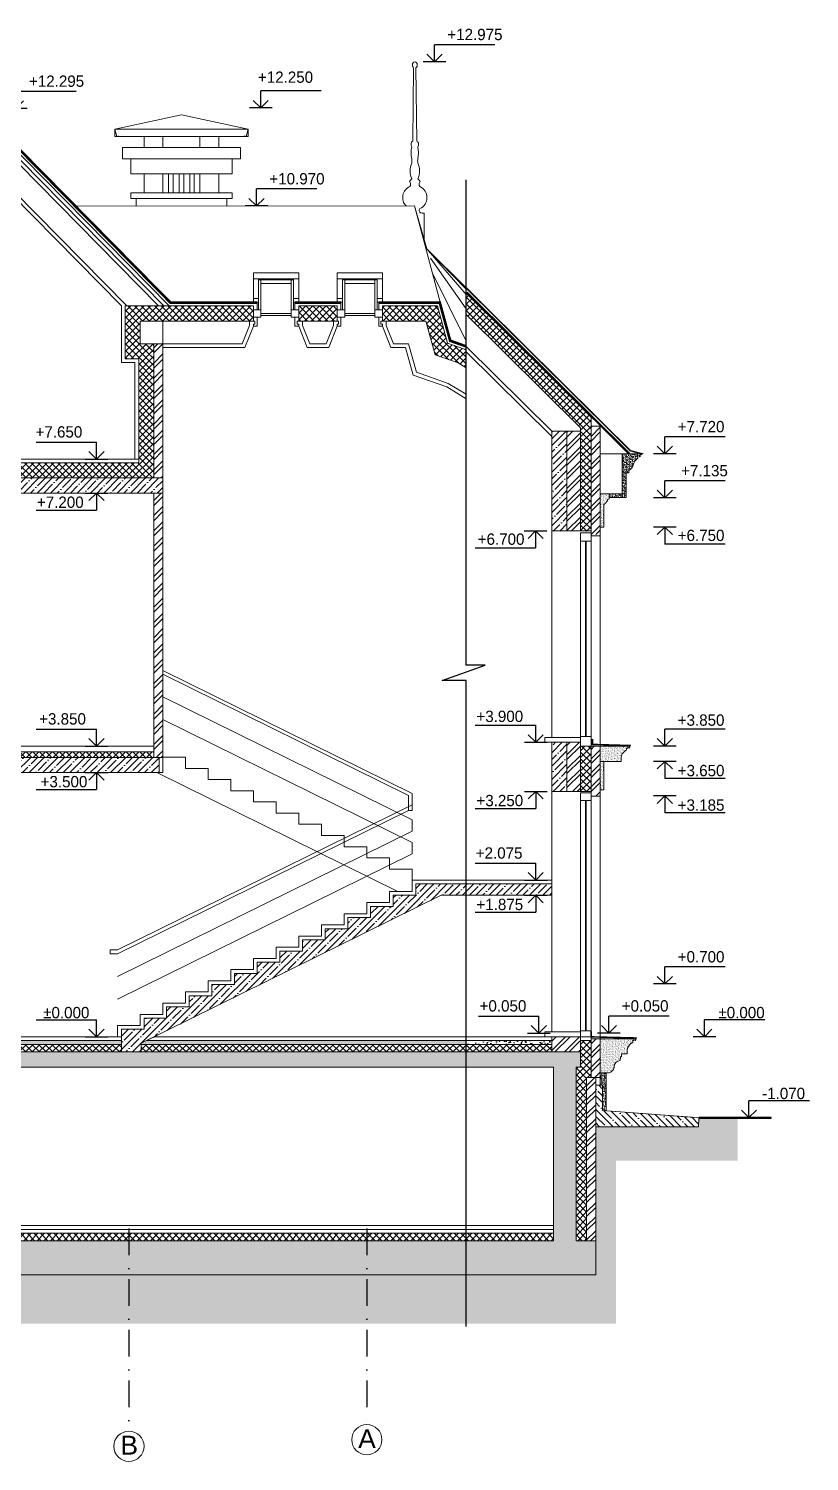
# Model space of a CAD drawing. Header units: millimetres. Extents: x 1177761 to 1329492, y 746793 to 827002.
# Drawn here: x 1289613 to 1299949, y 782246 to 801216 of the extents above; entities that cross this region are included whole.
import ezdxf

# ---------------------------------------------------------------- set-up
doc = ezdxf.new("R2010")
doc.units = ezdxf.units.MM
doc.linetypes.add('HIDDEN', pattern=[9.525, 6.35, -3.175])
doc.linetypes.add('Tengelyvonal', pattern=[670.278, 352.778, -176.389, 0, -141.111])
for name, color, linetype in [('axis', 40, 'Continuous'), ('mark', 4, 'Continuous'), ('text', 7, 'Continuous')]:
    doc.layers.add(name, color=color, linetype=linetype)
doc.layers.add('wall', color=5, linetype='Continuous', lineweight=30)
doc.styles.add('GENERATED_STYLE_37', font='')
doc.styles.add('PStudio', font='pstudio.shx')
doc.styles.get('GENERATED_STYLE_37').set_extended_font_data('Arial Кириллический')
pattern_1 = [(45, (-448979.826, 1408023.32), (-44.1941738, 44.1941738), []), (135, (-448979.826, 1408023.32), (-44.1941738, -44.1941738), [])]
pattern_2 = [(45, (-448979.83, 1408023.32), (-88.388348, 88.388348), []), (45, (-448891.44, 1408023.32), (-88.388348, 88.388348), [156.25, -31.25, 0, -31.25])]
pattern_3 = [(45, (-448979.83, 1408023.32), (-92.807765, 92.807765), []), (45, (-448917.95, 1408023.32), (-92.807765, 92.807765), [])]
pattern_4 = [(172.5, (-448979.826, 1408023.32), (-19.76890684, -21.10519776), [0, -22.8, 0, -25.5, 0, -24.375]), (142.5, (-448979.826, 1408023.32), (-48.70469595, -11.1620627), [0, -12.3, 0, -20.55, 0, -7.875]), (102.5, (-448966.78, 1408010.275), (-33.09048575, 32.9704391), [0, -7.5, 0, -27, 0, -35.25]), (92.5, (-448966.78, 1408010.275), (-41.1939428, 22.57563245), [0, -3.75, 0, -17.7, 0, -20.25])]
pattern_5 = [(50, (-448979.83, 1408023.32), (143.4520365, -12.550427), [15, -165]), (355, (-448979.83, 1408023.32), (-27.750267, 150.438427), [12, -132]), (100.4514, (-448967.87, 1408022.28), (115.701876, 137.887908), [12.748038, -140.228422]), (46.1842, (-448979.83, 1408063.32), (213.44821, -33.103803), [22.5, -247.5]), (96.6356, (-448962.04, 1408060.56), (186.93254, 194.823574), [19.122058, -210.3426]), (351.1842, (-448979.83, 1408063.32), (186.93239, 194.82372), [18, -198]), (21, (-448959.83, 1408053.32), (119.3814104, -80.523778), [15, -165]), (326, (-448959.83, 1408053.32), (48.663066, 145.030009), [12, -132]), (71.4514, (-448949.88, 1408046.61), (168.044526, 64.506099), [12.748038, -140.228422]), (37.5, (-448979.826, 1408023.32), (2.431971, 66.5787708), [0, -130.4, 0, -134, 0, -132.5]), (7.5, (-448979.826, 1408023.32), (52.6139075, 78.8823424), [0, -76.4, 0, -127.4, 0, -50.5]), (327.5, (-449024.426, 1408023.32), (106.7644872, -4.5109743), [0, -50, 0, -156, 0, -207]), (317.5, (-449044.43, 1408023.32), (116.637234, 20.0209965), [0, -65, 0, -103.6, 0, -147])]

# ---------------------------------------------------------------- blocks, each defined once
blk = doc.blocks.new('H LEVEL3')
at = {"color": 0, "linetype": 'ByBlock'}
for p, q in [((-16, 4.5), (0, 4.5)), ((0, 0), (0, 4.5)), ((-3, 0), (3, 0)), ((0, 0), (-2, 2)), ((2, 2), (0, 0))]:
    blk.add_line(p, q, dxfattribs=at)
at = {"color": 0, "linetype": 'ByBlock', "style": 'PStudio'}
blk.add_attdef('OTM', (-12.9, 5.7), '', height=2, dxfattribs=at)
blk = doc.blocks.new('H LEVEL4')
at = {"color": 0, "linetype": 'ByBlock'}
for p, q in [((16, 4.5), (0, 4.5)), ((0, 0), (0, 4.5)), ((3, 0), (-3, 0)), ((-2, 2), (0, 0)), ((0, 0), (2, 2))]:
    blk.add_line(p, q, dxfattribs=at)
at = {"color": 0, "linetype": 'ByBlock', "style": 'PStudio'}
blk.add_attdef('OTM', (3.4, 5.7), '', height=2, dxfattribs=at)
blk = doc.blocks.new('H LEVEL2')
at = {"color": 0, "linetype": 'ByBlock'}
for p, q in [((3, 0), (-3, 0)), ((-2, -2), (0, 0)), ((0, 0), (2, -2)), ((0, 0), (0, -4.5)), ((16, -4.5), (0, -4.5))]:
    blk.add_line(p, q, dxfattribs=at)
at = {"color": 0, "linetype": 'ByBlock', "style": 'PStudio'}
blk.add_attdef('OTM', (3.4, -3.7), '', height=2, dxfattribs=at)

msp = doc.modelspace()

# ---------------------------------------------------------------- hatches: boundary and pattern name
at = {"layer": 'wall', "lineweight": 20, "ltscale": 100}
h = msp.add_hatch(dxfattribs=at)
h.set_pattern_fill('ANSI37', color=250, scale=500, style=0)
h.set_pattern_definition(pattern_1)
h.paths.add_polyline_path([(1295406, 797713), (1295406, 797432), (1296920, 795931), (1296920, 794562), (1297060, 794562), (1297060, 795955), (1297060, 796074)])
h = msp.add_hatch(dxfattribs=at)
h.set_pattern_fill('ANSI37', color=250, scale=500, style=0)
h.set_pattern_definition(pattern_1)
h.paths.add_polyline_path([(1292588, 797495), (1292588, 797545), (1291473, 797545), (1291090, 797545), (1290890, 797545), (1290890, 796845), (1291070, 796845), (1291070, 795467), (1281519, 795467), (1281519, 795267), (1291070, 795267), (1291270, 795267), (1291270, 797045), (1291090, 797045), (1291090, 797345), (1292588, 797345), (1292588, 797395)])
h = msp.add_hatch(dxfattribs=at)
h.set_pattern_fill('ANSI37', color=250, scale=20, style=0)
h.set_pattern_definition([(45, (-119669.716, 1408023.32), (-44.9012806, 44.9012806), []), (135, (-119669.716, 1408023.32), (-44.9012806, -44.9012806), [])])
h.paths.add_polyline_path([(1293697, 797495), (1293697, 797545), (1293188, 797545), (1293188, 797495), (1293188, 797395), (1293188, 797345), (1293238, 797345), (1293647, 797345), (1293697, 797345), (1293697, 797395)])
h = msp.add_hatch(dxfattribs=at)
h.set_pattern_fill('ANSI37', color=250, scale=500, style=0)
h.set_pattern_definition(pattern_1)
h.paths.add_polyline_path([(1295024, 797545), (1294297, 797545), (1294297, 797495), (1294297, 797395), (1294297, 797345), (1294871, 797345), (1294994, 796898), (1295298, 796790), (1295406, 796725), (1295406, 796958), (1295384, 796972), (1295159, 797051)])
h = msp.add_hatch(dxfattribs=at)
h.set_pattern_fill('ANSI32', color=250, scale=15, style=0)
h.set_pattern_definition([(45, (-119669.72, 1408023.32), (-101.027881, 101.027881), []), (45, (-119602.36, 1408023.32), (-101.027881, 101.027881), [])])
h.paths.add_polyline_path([(1291270, 795267), (1291390, 795267), (1291390, 797045), (1291270, 797045)])
h.paths.add_polyline_path([(1291390, 791567), (1291270, 791567), (1291270, 795067), (1291390, 795067)])
h.paths.add_polyline_path([(1287785, 793767), (1287665, 793767), (1287665, 795067), (1287785, 795067)])
at = {"layer": 'wall', "lineweight": 20, "ltscale": 50}
h = msp.add_hatch(dxfattribs=at)
h.set_pattern_fill('ANSI35', color=250, scale=500, style=0)
h.set_pattern_definition(pattern_2)
h.paths.add_polyline_path([(1281519, 795267), (1291390, 795267), (1291390, 795067), (1281519, 795067), (1281519, 794562), (1281139, 794562), (1281139, 795886), (1281519, 795886)])
h = msp.add_hatch(dxfattribs=at)
h.set_pattern_fill('ANSI35', color=250, scale=500, style=0)
h.set_pattern_definition(pattern_2)
h.paths.add_polyline_path([(1296740, 795886), (1296540, 795886), (1296540, 795267), (1296540, 795067), (1296540, 794562), (1296740, 794562)])
at = {"layer": 'wall', "lineweight": 20, "ltscale": 100}
h = msp.add_hatch(dxfattribs=at)
h.set_pattern_fill('ANSI32', color=250, scale=350, style=0)
h.set_pattern_definition(pattern_3)
h.paths.add_polyline_path([(1296920, 795886), (1296740, 795886), (1296740, 794562), (1296920, 794562)])
h = msp.add_hatch(dxfattribs=at)
h.set_pattern_fill('ANSI32', color=250, scale=350, style=0)
h.set_pattern_definition(pattern_3)
h.paths.add_polyline_path([(1297180, 795955), (1297060, 795955), (1297060, 794517), (1297180, 794517)])
at = {"layer": 'wall', "lineweight": 20, "ltscale": 50}
h = msp.add_hatch(dxfattribs=at)
h.set_pattern_fill('AR-SAND', color=250, scale=15, angle=135, style=0)
h.set_pattern_definition(pattern_4)
h.paths.add_polyline_path([(1297628, 795474, -0.106304), (1297680, 795529), (1297680, 795587), (1297472, 795587), (1297472, 795337), (1297522, 795337), (1297561, 795337), (1297561, 795367, 0.182448), (1297614, 795423, -0.035959)])
h.paths.add_polyline_path([(1297522, 795337), (1297472, 795337), (1297472, 795007), (1297522, 795007)])
h.paths.add_polyline_path([(1297472, 795057), (1297299, 795057), (1297299, 795007), (1297472, 795007)])
h = msp.add_hatch(dxfattribs=at)
h.set_pattern_fill('AR-SAND', color=250, scale=15, angle=135, style=0)
h.set_pattern_definition(pattern_4)
h.paths.add_polyline_path([(1297299, 795057), (1297180, 795057), (1297180, 794617), (1297230, 794617), (1297230, 794917), (1297237, 794917, -0.412884), (1297254, 794934), (1297254, 794943, 0.235272), (1297268, 794954, -0.000014), (1297272, 794967, -0.254337), (1297299, 794989), (1297299, 795007)])
at = {"layer": 'wall', "lineweight": 20, "ltscale": 100}
h = msp.add_hatch(dxfattribs=at)
h.set_pattern_fill('ANSI37', color=250, scale=500, style=0)
h.set_pattern_definition(pattern_1)
h.paths.add_polyline_path([(1281580, 791567), (1281580, 791717), (1281519, 791717), (1281519, 791567)])
h.paths.add_polyline_path([(1281982, 791642), (1281982, 791567), (1291270, 791567), (1291270, 791642)])
at = {"layer": 'wall', "lineweight": 20, "ltscale": 50}
h = msp.add_hatch(dxfattribs=at)
h.set_pattern_fill('ANSI35', color=250, scale=500, style=0)
h.set_pattern_definition(pattern_2)
h.paths.add_polyline_path([(1296740, 791767), (1296540, 791767), (1296540, 791567), (1296540, 791367), (1296540, 791117), (1296740, 791117)])
at = {"layer": 'wall', "lineweight": 20, "ltscale": 100}
h = msp.add_hatch(dxfattribs=at)
h.set_pattern_fill('ANSI32', color=250, scale=350, style=0)
h.set_pattern_definition(pattern_3)
h.paths.add_polyline_path([(1296920, 791767), (1296740, 791767), (1296740, 791117), (1296920, 791117)])
h = msp.add_hatch(dxfattribs=at)
h.set_pattern_fill('ANSI37', color=250, scale=500, style=0)
h.set_pattern_definition(pattern_1)
h.paths.add_polyline_path([(1297060, 791714), (1296920, 791714), (1296920, 791117), (1297060, 791117)])
h = msp.add_hatch(dxfattribs=at)
h.set_pattern_fill('ANSI32', color=250, scale=350, style=0)
h.set_pattern_definition(pattern_3)
h.paths.add_polyline_path([(1297180, 791714), (1297060, 791714), (1297060, 791117), (1297060, 791052), (1297180, 791052)])
at = {"layer": 'wall', "lineweight": 20, "ltscale": 50}
h = msp.add_hatch(dxfattribs=at)
h.set_pattern_fill('AR-SAND', color=250, scale=15, angle=135, style=0)
h.set_pattern_definition(pattern_4)
h.paths.add_polyline_path([(1297505, 791651, -0.122581), (1297530, 791662), (1297530, 791689), (1297545, 791689), (1297545, 791714), (1297180, 791714), (1297180, 791514), (1297230, 791514), (1297457, 791514), (1297458, 791565, -0.207415)])
h.paths.add_polyline_path([(1297230, 791514), (1297180, 791514), (1297180, 791139), (1297230, 791139)])
h = msp.add_hatch(dxfattribs=at)
h.set_pattern_fill('ANSI35', color=250, scale=20, style=0)
h.set_pattern_definition([(45, (-119669.72, 1408023.32), (-89.802561, 89.802561), []), (45, (-119579.91, 1408023.32), (-89.802561, 89.802561), [158.75, -31.75, 0, -31.75])])
h.paths.add_polyline_path([(1291340, 791567), (1281139, 791567), (1281139, 791117), (1281519, 791117), (1281519, 791367), (1291340, 791367)])
h = msp.add_hatch(dxfattribs=at)
h.set_pattern_fill('ANSI35', color=250, scale=500, style=0)
h.set_pattern_definition(pattern_2)
h.paths.add_polyline_path([(1295406, 789891), (1294740, 789891), (1294740, 789743), (1294440, 789743), (1294440, 789595), (1294140, 789595), (1294140, 789447), (1293840, 789447), (1293840, 789299), (1293540, 789299), (1293540, 789151), (1293240, 789151), (1293240, 789003), (1292939, 789003), (1292939, 788855), (1292640, 788855), (1292640, 788707), (1292340, 788707), (1292340, 788559), (1292040, 788559), (1292040, 788411), (1291740, 788411), (1291740, 788263), (1291440, 788263), (1291440, 788115), (1291140, 788115), (1291140, 787967), (1290840, 787967), (1290840, 787669), (1291104, 787669), (1291104, 787767), (1291104, 787782), (1291175, 787817), (1291277, 787867), (1295075, 789741), (1295406, 789741)])
h.paths.add_polyline_path([(1296540, 789891), (1295406, 789891), (1295406, 789741), (1296540, 789741)])
at = {"layer": 'wall', "lineweight": 20, "ltscale": 100}
h = msp.add_hatch(dxfattribs=at)
h.set_pattern_fill('ANSI32', color=250, scale=350, style=0)
h.set_pattern_definition(pattern_3)
h.paths.add_polyline_path([(1296920, 787667), (1296920, 787867), (1296540, 787867), (1296540, 787667)])
h = msp.add_hatch(dxfattribs=at)
h.set_pattern_fill('ANSI32', color=250, scale=350, style=0)
h.set_pattern_definition(pattern_3)
h.paths.add_polyline_path([(1297180, 787327), (1297060, 787327), (1297060, 787842), (1297180, 787842)])
at = {"layer": 'wall', "lineweight": 20, "ltscale": 50}
h = msp.add_hatch(dxfattribs=at)
h.set_pattern_fill('AR-SAND', color=250, scale=15, angle=135, style=0)
h.set_pattern_definition(pattern_4)
h.paths.add_polyline_path([(1297460, 787642), (1297537, 787642), (1297538, 787693, -0.207415), (1297585, 787779, -0.122581), (1297610, 787790), (1297610, 787817), (1297625, 787817), (1297625, 787842), (1297180, 787842), (1297180, 787392), (1297210, 787392), (1297297, 787392, 0.281406), (1297364, 787459), (1297364, 787468, -0.414214), (1297444, 787552), (1297444, 787580), (1297448, 787584), (1297448, 787597), (1297460, 787609)])
h = msp.add_hatch(dxfattribs=at)
h.set_pattern_fill('ANSI35', color=250, scale=500, style=0)
h.set_pattern_definition(pattern_2)
h.paths.add_polyline_path([(1281239, 785167), (1280999, 785167), (1280999, 784717), (1297120, 784717), (1297120, 785167), (1296860, 785167), (1296860, 787467), (1296920, 787467), (1296920, 787667), (1281139, 787667), (1281139, 787467), (1281239, 787467)])
h.paths.add_polyline_path([(1281539, 787467), (1296560, 787467), (1296560, 785167), (1281539, 785167)], flags=17)
at = {"layer": 'wall', "lineweight": 20}
h = msp.add_hatch(dxfattribs=at)
h.set_pattern_fill('AR-CONC', color=250, scale=20, style=0)
h.set_pattern_definition(pattern_5)
h.paths.add_polyline_path([(1290840, 787817), (1281519, 787817), (1281519, 787767), (1290840, 787767)])
at = {"layer": 'wall', "lineweight": 20, "ltscale": 100}
h = msp.add_hatch(dxfattribs=at)
h.set_pattern_fill('ANSI37', color=250, scale=500, style=0)
h.set_pattern_definition(pattern_1)
h.paths.add_polyline_path([(1295406, 787767), (1291104, 787767), (1291104, 787667), (1295406, 787667)])
h.paths.add_polyline_path([(1290840, 787767), (1281519, 787767), (1281519, 787667), (1290840, 787667)])
at = {"layer": 'wall', "lineweight": 20}
h = msp.add_hatch(dxfattribs=at)
h.set_pattern_fill('AR-CONC', color=250, scale=20, style=0)
h.set_pattern_definition(pattern_5)
h.paths.add_polyline_path([(1295406, 787817), (1291175, 787817), (1291104, 787782), (1291104, 787767), (1295406, 787767)])
h = msp.add_hatch(dxfattribs=at)
h.set_pattern_fill('AR-CONC', color=250, scale=20, style=0)
h.set_pattern_definition(pattern_5)
h.paths.add_polyline_path([(1296540, 787817), (1295406, 787817), (1295406, 787767), (1296540, 787767)])
at = {"layer": 'wall', "lineweight": 20, "ltscale": 100}
h = msp.add_hatch(dxfattribs=at)
h.set_pattern_fill('ANSI37', color=250, scale=500, style=0)
h.set_pattern_definition(pattern_1)
h.paths.add_polyline_path([(1296540, 787767), (1295406, 787767), (1295406, 787667), (1296540, 787667)])
h = msp.add_hatch(dxfattribs=at)
h.set_pattern_fill('ANSI37', color=250, scale=500, style=0)
h.set_pattern_definition(pattern_1)
h.paths.add_polyline_path([(1297000, 787327), (1297060, 787327), (1297060, 787817), (1296920, 787817), (1296920, 787467), (1296860, 787467), (1296860, 785167), (1297000, 785167)])
h = msp.add_hatch(dxfattribs=at)
h.set_pattern_fill('ANSI32', color=250, scale=350, style=0)
h.set_pattern_definition(pattern_3)
h.paths.add_polyline_path([(1297120, 787327), (1297000, 787327), (1297000, 785167), (1297120, 785167)])
at = {"layer": 'wall', "lineweight": 20, "ltscale": 50}
h = msp.add_hatch(dxfattribs=at)
h.set_pattern_fill('AR-SAND', color=250, scale=15, angle=135, style=0)
h.set_pattern_definition(pattern_4)
h.paths.add_polyline_path([(1297260, 787392), (1297180, 787392), (1297180, 787327), (1297180, 787226), (1297210, 787226), (1297210, 786890), (1297260, 786886)])
at = {"layer": 'wall', "lineweight": 20}
h = msp.add_hatch(dxfattribs=at)
h.set_pattern_fill('ANSI38', color=250, scale=500, style=0)
h.set_pattern_definition([(45, (-448979.826, 1358565.767), (-44.1941738, 44.1941738), []), (135, (-448979.826, 1358565.767), (-132.5825215, 44.1941738), [156.25, -93.75])])
h.paths.add_polyline_path([(1297391, 786226), (1298999, 786226), (1298999, 786796), (1298484, 786796), (1298483, 786676), (1297120, 786676), (1297120, 785167), (1297120, 784717), (1280999, 784717), (1280999, 785167), (1280999, 787159), (1279515, 787159), (1279515, 787246), (1275920, 787247), (1275896, 786808), (1280713, 786808), (1280713, 784071), (1297391, 784071)])
at = {"layer": 'wall', "lineweight": 20, "ltscale": 50}
h = msp.add_hatch(dxfattribs=at)
h.set_pattern_fill('ANSI35', color=250, scale=20, style=0)
h.set_pattern_definition([(135, (2511886.95, 1407524.59), (89.802561, 89.802561), []), (135, (2511797.14, 1407524.59), (89.802561, 89.802561), [158.75, -31.75, 0, -31.75])])
h.paths.add_polyline_path([(1297120, 787226), (1297210, 787226), (1297210, 786890), (1298484, 786796), (1298483, 786676), (1297120, 786676), (1297120, 786828)])
at = {"layer": 'wall', "lineweight": 20, "ltscale": 100}
h = msp.add_hatch(dxfattribs=at)
h.set_pattern_fill('ANSI37', color=250, scale=500, style=0)
h.set_pattern_definition(pattern_1)
h.paths.add_polyline_path([(1281539, 785267), (1296560, 785267), (1296560, 785167), (1281539, 785167)])

# ---------------------------------------------------------------- linework, layer by layer
at = {"layer": 'axis', "linetype": 'Tengelyvonal'}
for p, q in [((1290940, 785329), (1290940, 782646)), ((1294090, 785329), (1294090, 782733))]:
    msp.add_line(p, q, dxfattribs=at)
at = {"layer": 'axis', "linetype": 'Continuous', "lineweight": 25}
msp.add_lwpolyline([(1295406, 784031), (1295406, 792584), (1295086, 792584), (1295656, 792790), (1295406, 792790), (1295406, 799215)], dxfattribs=at)
at = {"layer": 'axis', "color": 3, "linetype": 'Continuous', "lineweight": 15}
for centre in [(1294090, 782533), (1290940, 782446)]:
    msp.add_circle(centre, 200, dxfattribs=at)
at = {"layer": 'wall', "color": 250, "lineweight": 20, "ltscale": 50}
for p, q in [((1291636, 800074), (1290754, 799886)), ((1292518, 799886), (1291636, 800074)), ((1290754, 799886), (1292518, 799886)), ((1290754, 799789), (1290754, 799886)), ((1290780, 799789), (1290754, 799886)), ((1290754, 799789), (1292518, 799789)), ((1290780, 799789), (1290804, 799796)), ((1291141, 799642), (1291141, 799789)), ((1291391, 799642), (1291391, 799789)), ((1291881, 799642), (1291881, 799789)), ((1292131, 799642), (1292131, 799789)), ((1292468, 799796), (1292492, 799789)), ((1292492, 799789), (1292518, 799886)), ((1292518, 799789), (1292518, 799886)), ((1290854, 799642), (1292418, 799642)), ((1290854, 799492), (1290854, 799642)), ((1292418, 799492), (1292418, 799642)), ((1290854, 799492), (1292418, 799492)), ((1290964, 799293), (1290964, 799492)), ((1292308, 799293), (1292308, 799492)), ((1290964, 799293), (1292308, 799293)), ((1291141, 799042), (1291141, 799293)), ((1291391, 799042), (1291391, 799293)), ((1291466, 799292), (1291526, 799292)), ((1291466, 799042), (1291466, 799292)), ((1291526, 799042), (1291526, 799292)), ((1291606, 799292), (1291666, 799292)), ((1291606, 799042), (1291606, 799292)), ((1291666, 799042), (1291666, 799292)), ((1291746, 799292), (1291806, 799292)), ((1291746, 799042), (1291746, 799292)), ((1291806, 799042), (1291806, 799292)), ((1291881, 799042), (1291881, 799293)), ((1292131, 799042), (1292131, 799293)), ((1290964, 799042), (1292308, 799042)), ((1290964, 798967), (1290964, 799042)), ((1292308, 798967), (1292308, 799042)), ((1290964, 798967), (1292308, 798967)), ((1291038, 798967), (1292235, 798967)), ((1291038, 798869), (1291038, 798967)), ((1292235, 798869), (1292235, 798967)), ((1295062, 797595), (1294721, 798869)), ((1295406, 797768), (1294900, 798287)), ((1295406, 797698), (1294902, 798280)), ((1295406, 797507), (1294932, 798178)), ((1292688, 797495), (1292688, 797891)), ((1293088, 797495), (1293088, 797891)), ((1293797, 797495), (1293797, 797891)), ((1294197, 797495), (1294197, 797891)), ((1294962, 797968), (1295406, 797079)), ((1295406, 797783), (1295406, 796317)), ((1296920, 794542), (1296920, 794497)), ((1296540, 791117), (1296540, 789941)), ((1296920, 791080), (1296920, 791065)), ((1296920, 791065), (1296920, 791080)), ((1296540, 789741), (1296540, 787932)), ((1298393, 786803), (1297210, 786890)), ((1298484, 786796), (1299447, 786796)), ((1296560, 785367), (1281539, 785367)), ((1296560, 785317), (1281539, 785317))]:
    msp.add_line(p, q, dxfattribs=at)
for points in [[(1294609, 798869, -0.513429), (1294658, 799125, 0.365538), (1294658, 799186, -0.365538), (1294658, 799198, -0.042275), (1294686, 799226, -0.208053), (1294686, 799437, 0.071404), (1294686, 799492, -0.114477), (1294686, 799652, -0.438896), (1294699, 799728), (1294710, 800699, -0.552999), (1294721, 800779)], [(1294850, 798421), (1294850, 798774), (1294821, 798774, -0.638043), (1294793, 798834, 0.638043), (1294793, 799125, -0.365538), (1294793, 799186, 0.365538), (1294793, 799198, 0.042275), (1294765, 799226, 0.208053), (1294765, 799437, -0.071404), (1294765, 799492, 0.114477), (1294765, 799652, 0.438896), (1294752, 799728), (1294741, 800699, 0.552999), (1294730, 800779, -0.417709)], [(1297470, 795587), (1297680, 795587), (1297680, 795529, 0.106304), (1297628, 795474, 0.035959), (1297614, 795423, -0.182448), (1297561, 795367), (1297561, 795337), (1297522, 795337), (1297522, 795007), (1297299, 795007), (1297299, 794989, 0.254337), (1297272, 794967, 0.000014), (1297268, 794954, -0.235272), (1297254, 794943), (1297254, 794934, 0.412884), (1297237, 794917), (1297230, 794917), (1297230, 794617), (1297180, 794617), (1297180, 795057)], [(1297680, 795587), (1297680, 795529, 0.106304), (1297628, 795474, 0.035959), (1297614, 795423, -0.182448), (1297561, 795367), (1297561, 795337), (1297522, 795337), (1297522, 795007), (1297299, 795007), (1297299, 794989, 0.254337), (1297272, 794967, 0.000014), (1297268, 794954, -0.235272), (1297254, 794943), (1297254, 794934, 0.412884), (1297237, 794917), (1297230, 794917), (1297230, 794617), (1297180, 794617), (1297180, 795587)], [(1297180, 791514), (1297457, 791514), (1297458, 791565, -0.207415), (1297505, 791651, -0.122581), (1297530, 791662), (1297530, 791689), (1297545, 791689), (1297545, 791714), (1297180, 791714)]]:
    msp.add_lwpolyline(points, format="xyb", dxfattribs=at)
for points, const_width in [([(1280352, 795543), (1280359, 795567), (1280326, 795587), (1280573, 795627), (1285058, 800111), (1286185, 800228), (1289014, 800111), (1291494, 797595), (1292638, 797595)], 20), ([(1295406, 797783), (1295406, 797783), (1295406, 797783), (1295406, 797783), (1295406, 797783), (1295406, 797783), (1297581, 795627), (1297733, 795587), (1297701, 795567), (1297707, 795543)], 20), ([(1293138, 797595), (1293747, 797595)], 20), ([(1294247, 797595), (1295062, 797595), (1295200, 797090), (1295405, 797017), (1295406, 797017)], 20), ([(1297079, 791812), (1297079, 791739), (1297574, 791724), (1297562, 791686)], 20), ([(1297060, 787940), (1297060, 787867), (1297654, 787852), (1297642, 787814)], 20), ([(1298484, 786796), (1299447, 786796)], 30)]:
    msp.add_lwpolyline(points, dxfattribs=dict(at, const_width=const_width))
at = {"layer": 'wall', "color": 250, "linetype": 'HIDDEN', "lineweight": 20, "ltscale": 15, "const_width": 30}
for points in [[(1292638, 797585), (1291490, 797585), (1289009, 800102), (1286186, 800218), (1285062, 800102), (1280543, 795583)], [(1295413, 797722), (1297563, 795590)], [(1293747, 797585), (1293138, 797585)], [(1295406, 797005), (1295401, 797008), (1295192, 797082), (1295054, 797585), (1294247, 797585)]]:
    msp.add_lwpolyline(points, dxfattribs=at)
at = {"layer": 'wall', "color": 250, "lineweight": 20, "ltscale": 50}
for points in [[(1280587, 795570), (1285080, 800064), (1286187, 800178), (1288992, 800062), (1291473, 797545), (1292588, 797545)], [(1280587, 795500), (1285103, 800016), (1286189, 800128), (1288970, 800013), (1291403, 797545)], [(1291332, 797545), (1288948, 799964), (1286190, 800078), (1285126, 799968), (1281139, 795981)], [(1281469, 795886), (1285263, 799680), (1286199, 799777), (1288818, 799669), (1290911, 797545)], [(1290840, 797546), (1288796, 799620), (1286201, 799727), (1285286, 799632), (1281519, 795866)], [(1295406, 797783), (1294886, 798299), (1294721, 798869), (1290239, 798868)], [(1292888, 797985), (1292588, 797985), (1292588, 797903), (1292888, 797903)], [(1292588, 797645), (1292588, 797985), (1293188, 797985), (1293188, 797645)], [(1292888, 797903), (1292658, 797903), (1292658, 797891), (1292888, 797891)], [(1292888, 797891), (1292688, 797891), (1292688, 797842), (1292888, 797842)], [(1292888, 797985), (1293188, 797985), (1293188, 797903), (1292888, 797903)], [(1292888, 797903), (1293118, 797903), (1293118, 797891), (1292888, 797891)], [(1292888, 797891), (1293088, 797891), (1293088, 797842), (1292888, 797842)], [(1293997, 797985), (1293697, 797985), (1293697, 797903), (1293997, 797903)], [(1293697, 797645), (1293697, 797985), (1294297, 797985), (1294297, 797645)], [(1293997, 797903), (1293767, 797903), (1293767, 797891), (1293997, 797891)], [(1293997, 797891), (1293797, 797891), (1293797, 797842), (1293997, 797842)], [(1293997, 797985), (1294297, 797985), (1294297, 797903), (1293997, 797903)], [(1293997, 797903), (1294227, 797903), (1294227, 797891), (1293997, 797891)], [(1293997, 797891), (1294197, 797891), (1294197, 797842), (1293997, 797842)], [(1296920, 795931), (1296920, 794567), (1297060, 794567), (1297060, 795587), (1297060, 796074), (1295406, 797713)], [(1290840, 797546), (1290840, 796795), (1291020, 796795), (1291020, 795517), (1291020, 795517), (1291020, 795517), (1291020, 795517), (1291020, 795517)], [(1293188, 797545), (1293697, 797545)], [(1293697, 797545), (1293188, 797545)], [(1295406, 796958), (1295384, 796972), (1295159, 797051), (1295024, 797545), (1294297, 797545), (1294297, 797345), (1294871, 797345), (1294994, 796898), (1295298, 796790), (1295406, 796725)], [(1294297, 797545), (1295024, 797545), (1295159, 797051), (1295384, 796972), (1295406, 796958)], [(1295406, 796958), (1295384, 796972), (1295159, 797051), (1295024, 797545), (1294297, 797545), (1294297, 797495), (1294297, 797395), (1294297, 797345), (1294871, 797345), (1294994, 796898), (1295298, 796790), (1295406, 796725)], [(1295406, 796958), (1295384, 796972), (1295159, 797051), (1295024, 797545), (1294297, 797545)], [(1292588, 797345), (1292588, 797345), (1292608, 797345), (1292608, 797305), (1292588, 797305), (1292588, 797275), (1292476, 796995), (1291390, 796995)], [(1291390, 797045), (1292441, 797045), (1292538, 797284), (1292538, 797345)], [(1293188, 797345), (1293697, 797345)], [(1294297, 797345), (1294297, 797345), (1294277, 797345), (1294277, 797305), (1294297, 797305), (1294297, 797275), (1294410, 796995), (1294410, 796995)], [(1294297, 797345), (1294871, 797345), (1294994, 796898), (1295298, 796790), (1295406, 796725)], [(1294642, 797045), (1294444, 797045), (1294347, 797284), (1294347, 797345)], [(1295406, 796725), (1295298, 796790), (1294994, 796898), (1294871, 797345), (1294347, 797345), (1294347, 797284), (1294444, 797045), (1294642, 797045), (1294746, 796667), (1295169, 796517), (1295406, 796375)], [(1296920, 795931), (1295406, 797432)], [(1293188, 797275), (1293301, 796995), (1293585, 796995), (1293697, 797275)], [(1294410, 796995), (1294604, 796995), (1294704, 796628), (1295148, 796472), (1295406, 796317)], [(1295406, 797009), (1296540, 795886)], [(1296540, 795815), (1295406, 796939)], [(1297472, 795587), (1297180, 795587), (1297180, 795954)], [(1297522, 795337), (1297472, 795337), (1297472, 795587)], [(1297472, 795057), (1297180, 795057)], [(1297472, 795057), (1297472, 795007)], [(1296540, 791832), (1296540, 794567), (1297060, 794567), (1297060, 791714), (1296920, 791714)], [(1290790, 789017), (1294690, 790941), (1294690, 791089), (1291390, 792717)], [(1290790, 788967), (1294640, 790866), (1294640, 791063), (1291390, 792667)], [(1290790, 788667), (1294690, 790591), (1294690, 790739), (1291390, 792367)], [(1290790, 788367), (1294690, 790291), (1294690, 790439), (1291390, 792067)], [(1296540, 789741), (1296540, 789941), (1294690, 789941), (1294690, 790089), (1294390, 790089), (1294390, 790237), (1294090, 790237), (1294090, 790385), (1293790, 790385), (1293790, 790533), (1293490, 790533), (1293490, 790681), (1293190, 790681), (1293190, 790829), (1292889, 790829), (1292889, 790977), (1292590, 790977), (1292590, 791125), (1292290, 791125), (1292290, 791273), (1291990, 791273), (1291990, 791421), (1291690, 791421), (1291690, 791569), (1291390, 791569), (1291390, 791717), (1291390, 791717)], [(1281519, 791117), (1281139, 791117), (1281139, 791567), (1291340, 791567), (1291340, 791367), (1281519, 791367), (1281519, 791117)], [(1291309, 791367), (1294500, 789793)], [(1296540, 787932), (1296540, 791117), (1297060, 791117), (1297060, 787867), (1296540, 787867)], [(1294640, 790866), (1294690, 790866), (1294690, 790941)], [(1290790, 787869), (1290790, 788017), (1291090, 788017), (1291090, 788165), (1291390, 788165), (1291390, 788313), (1291690, 788313), (1291690, 788461), (1291990, 788461), (1291990, 788609), (1292290, 788609), (1292290, 788757), (1292590, 788757), (1292590, 788905), (1292889, 788905), (1292889, 789053), (1293190, 789053), (1293190, 789201), (1293490, 789201), (1293490, 789349), (1293790, 789349), (1293790, 789497), (1294090, 789497), (1294090, 789645), (1294390, 789645), (1294390, 789793), (1294690, 789793), (1294690, 789941), (1296540, 789941), (1296540, 789891)], [(1290790, 788967), (1290690, 788967), (1290690, 789017), (1290790, 789017)], [(1296920, 787842), (1296920, 787467), (1296860, 787467), (1296860, 785167), (1297000, 785167)], [(1297000, 785167), (1297000, 787327), (1297060, 787327), (1297060, 787842)], [(1281239, 785167), (1280999, 785167), (1280999, 784717), (1297120, 784717), (1297120, 785167), (1296860, 785167), (1296860, 787467), (1296920, 787467), (1296920, 787667), (1281139, 787667), (1281139, 787467), (1281239, 787467), (1281239, 785167)], [(1297180, 787226), (1297180, 787392), (1297260, 787392), (1297260, 786886)]]:
    msp.add_lwpolyline(points, dxfattribs=at)
for points in [[(1292658, 797903), (1292688, 797903), (1292688, 797495), (1292658, 797495)], [(1293118, 797903), (1293088, 797903), (1293088, 797495), (1293118, 797495)], [(1293767, 797903), (1293797, 797903), (1293797, 797495), (1293767, 797495)], [(1294227, 797903), (1294197, 797903), (1294197, 797495), (1294227, 797495)], [(1292588, 797545), (1291473, 797545), (1291090, 797545), (1290890, 797545), (1290890, 796845), (1291070, 796845), (1291070, 795467), (1281519, 795467), (1281519, 795267), (1291070, 795267), (1291270, 795267), (1291270, 797045), (1291090, 797045), (1291090, 797345), (1292588, 797345)], [(1292588, 797645), (1292658, 797645), (1292658, 797595), (1292588, 797595)], [(1292688, 797495), (1292588, 797495), (1292588, 797395), (1292688, 797395)], [(1292638, 797595), (1292658, 797595), (1292658, 797495), (1292638, 797495)], [(1293088, 797495), (1293188, 797495), (1293188, 797395), (1293088, 797395)], [(1293188, 797645), (1293118, 797645), (1293118, 797595), (1293188, 797595)], [(1293138, 797595), (1293118, 797595), (1293118, 797495), (1293138, 797495)], [(1293697, 797545), (1293188, 797545), (1293188, 797345), (1293697, 797345)], [(1293697, 797495), (1293697, 797545), (1293188, 797545), (1293188, 797495), (1293188, 797395), (1293188, 797345), (1293697, 797345), (1293697, 797395)], [(1293697, 797645), (1293767, 797645), (1293767, 797595), (1293697, 797595)], [(1293797, 797495), (1293697, 797495), (1293697, 797395), (1293797, 797395)], [(1293747, 797595), (1293767, 797595), (1293767, 797495), (1293747, 797495)], [(1294197, 797495), (1294297, 797495), (1294297, 797395), (1294197, 797395)], [(1294297, 797645), (1294227, 797645), (1294227, 797595), (1294297, 797595)], [(1294247, 797595), (1294227, 797595), (1294227, 797495), (1294247, 797495)], [(1291090, 797045), (1291390, 797045), (1291390, 797345), (1291090, 797345)], [(1292538, 797284), (1292538, 797345), (1291390, 797345), (1291390, 797045), (1292441, 797045)], [(1292638, 797395), (1292588, 797395), (1292588, 797345), (1292608, 797345), (1292608, 797305), (1292588, 797305), (1292588, 797275), (1292638, 797275)], [(1292688, 797420), (1293088, 797420), (1293088, 797445), (1292688, 797445)], [(1293138, 797395), (1293188, 797395), (1293188, 797345), (1293168, 797345), (1293168, 797305), (1293188, 797305), (1293188, 797275), (1293138, 797275)], [(1293697, 797275), (1293697, 797305), (1293717, 797305), (1293717, 797345), (1293697, 797345), (1293647, 797345), (1293647, 797284), (1293550, 797045), (1293335, 797045), (1293238, 797284), (1293238, 797345), (1293188, 797345), (1293168, 797345), (1293168, 797305), (1293188, 797305), (1293188, 797275), (1293301, 796995), (1293585, 796995)], [(1293647, 797284), (1293647, 797345), (1293238, 797345), (1293238, 797284), (1293335, 797045), (1293550, 797045)], [(1293747, 797395), (1293697, 797395), (1293697, 797345), (1293717, 797345), (1293717, 797305), (1293697, 797305), (1293697, 797275), (1293747, 797275)], [(1293797, 797420), (1294197, 797420), (1294197, 797445), (1293797, 797445)], [(1294247, 797395), (1294297, 797395), (1294297, 797345), (1294277, 797345), (1294277, 797305), (1294297, 797305), (1294297, 797275), (1294247, 797275)], [(1291270, 795267), (1291390, 795267), (1291390, 797045), (1291270, 797045)], [(1281519, 795267), (1291390, 795267), (1291390, 795067), (1281519, 795067), (1281519, 794567), (1281139, 794567), (1281139, 795886), (1281139, 795886), (1281519, 795886), (1281519, 795267)], [(1296740, 795886), (1296540, 795886), (1296540, 795267), (1296540, 795067), (1296540, 794567), (1296740, 794567)], [(1296920, 795886), (1296740, 795886), (1296740, 794567), (1296920, 794567)], [(1297180, 795955), (1297060, 795955), (1297060, 794502), (1297180, 794502)], [(1291070, 795517), (1281519, 795517), (1281519, 795467), (1291070, 795467)], [(1297472, 795337), (1297522, 795337), (1297522, 795007), (1297472, 795007)], [(1291390, 791567), (1291270, 791567), (1291270, 795067), (1291390, 795067)], [(1297299, 795007), (1297472, 795007), (1297472, 795057), (1297299, 795057)], [(1296920, 794432), (1296920, 794542), (1297060, 794542), (1297060, 794432)], [(1296920, 791714), (1296920, 794542), (1297060, 794542), (1297060, 791714)], [(1297180, 794502), (1297060, 794502), (1297060, 791714), (1297180, 791714)], [(1296985, 791844), (1296995, 791844), (1296995, 794432), (1296985, 794432)], [(1296920, 791832), (1296449, 791832), (1296449, 791767), (1296920, 791767)], [(1296920, 791844), (1297060, 791844), (1297060, 791714), (1296920, 791714)], [(1291270, 791717), (1281519, 791717), (1281519, 791567), (1291270, 791567)], [(1281982, 791717), (1291270, 791717), (1291270, 791642), (1281982, 791642)], [(1296740, 791767), (1296540, 791767), (1296540, 791567), (1296540, 791367), (1296540, 791117), (1296740, 791117)], [(1296920, 791767), (1296740, 791767), (1296740, 791117), (1296920, 791117)], [(1297060, 791714), (1296920, 791714), (1296920, 791117), (1297060, 791117)], [(1297180, 791714), (1297060, 791714), (1297060, 791117), (1297060, 791052), (1297180, 791052)], [(1291340, 791567), (1281139, 791567), (1281139, 791117), (1281519, 791117), (1281519, 791367), (1291340, 791367)], [(1291390, 791567), (1291340, 791567), (1291340, 791367), (1291390, 791367)], [(1291340, 791567), (1291390, 791567), (1291390, 791367), (1291340, 791367)], [(1297230, 791514), (1297180, 791514), (1297180, 791139), (1297230, 791139)], [(1296920, 791097), (1297060, 791097), (1297060, 790997), (1296920, 790997)], [(1297180, 791052), (1297060, 791052), (1297060, 787842), (1297180, 787842)], [(1291140, 787967), (1290840, 787967), (1290840, 787669), (1291104, 787669), (1291104, 787782), (1295075, 789741), (1296540, 789741), (1296540, 789891), (1294740, 789891), (1294740, 789743), (1294440, 789743), (1294440, 789595), (1294140, 789595), (1294140, 789447), (1293840, 789447), (1293840, 789299), (1293540, 789299), (1293540, 789151), (1293240, 789151), (1293240, 789003), (1292939, 789003), (1292939, 788855), (1292640, 788855), (1292640, 788707), (1292340, 788707), (1292340, 788559), (1292040, 788559), (1292040, 788411), (1291740, 788411), (1291740, 788263), (1291440, 788263), (1291440, 788115), (1291140, 788115), (1291140, 787967)], [(1290840, 787867), (1281519, 787867), (1281519, 787817), (1290840, 787817)], [(1296540, 787867), (1291277, 787867), (1291175, 787817), (1296540, 787817)], [(1296920, 787932), (1296449, 787932), (1296449, 787867), (1296920, 787867)], [(1296540, 787867), (1296920, 787867), (1296920, 787667), (1296540, 787667)], [(1296920, 787947), (1297060, 787947), (1297060, 787817), (1296920, 787817)], [(1297180, 787327), (1297060, 787327), (1297060, 787842), (1297180, 787842)], [(1290840, 787817), (1281519, 787817), (1281519, 787767), (1290840, 787767)], [(1290840, 787767), (1281519, 787767), (1281519, 787667), (1290840, 787667)], [(1296540, 787817), (1291175, 787817), (1291104, 787782), (1291104, 787767), (1296540, 787767)], [(1296540, 787767), (1291104, 787767), (1291104, 787667), (1296540, 787667)], [(1281539, 787467), (1296560, 787467), (1296560, 785167), (1281539, 785167)], [(1297120, 787327), (1297000, 787327), (1297000, 785167), (1297120, 785167)], [(1297120, 787327), (1297180, 787327), (1297180, 787226), (1297120, 787226)], [(1297120, 787226), (1297210, 787226), (1297210, 786890), (1298484, 786796), (1298483, 786676), (1297120, 786676), (1297120, 786828)], [(1281539, 785267), (1296560, 785267), (1296560, 785167), (1281539, 785167)]]:
    msp.add_lwpolyline(points, close=True, dxfattribs=at)
at = {"layer": 'wall', "color": 250, "lineweight": 20, "ltscale": 100}
msp.add_lwpolyline([(1292588, 797545), (1291473, 797545), (1291090, 797545), (1290890, 797545), (1290890, 796845), (1291070, 796845), (1291070, 795467), (1281519, 795467), (1281519, 795267), (1291070, 795267), (1291270, 795267), (1291270, 797045), (1291090, 797045), (1291090, 797345), (1292588, 797345)], dxfattribs=at)
at = {"layer": 'wall', "color": 250, "lineweight": 20, "ltscale": 50}
for points in [[(1297505, 791651, -0.122581), (1297530, 791662), (1297530, 791689), (1297545, 791689), (1297545, 791714), (1297180, 791714), (1297180, 791514), (1297230, 791514), (1297457, 791514), (1297458, 791565, -0.207415)], [(1297585, 787779, -0.122581), (1297610, 787790), (1297610, 787817), (1297625, 787817), (1297625, 787842), (1297180, 787842), (1297180, 787392), (1297297, 787392, 0.281406), (1297364, 787459), (1297364, 787472, -0.402041), (1297444, 787552), (1297444, 787580), (1297448, 787584), (1297448, 787597), (1297460, 787609), (1297460, 787642), (1297537, 787642), (1297538, 787693, -0.207415)]]:
    msp.add_lwpolyline(points, format="xyb", close=True, dxfattribs=at)
at = {"layer": 'wall', "color": 250, "lineweight": 20, "ltscale": 100}
for points in [[(1296920, 787947), (1296920, 791097), (1297060, 791097), (1297060, 787947)], [(1296985, 787947), (1296995, 787947), (1296995, 790997), (1296985, 790997)]]:
    msp.add_lwpolyline(points, close=True, dxfattribs=at)

# ---------------------------------------------------------------- block references
at = {"layer": 'mark', "lineweight": 15, "ltscale": 50}
ref = msp.add_blockref('H LEVEL4', (1294986, 800779), dxfattribs=dict(at, xscale=50, yscale=50, zscale=50))
ref.add_attrib('OTM', '+12.975', (1295156, 801064), dxfattribs={"layer": '0', "color": 0, "linetype": 'ByBlock', "height": 150, "style": 'PStudio'})
ref = msp.add_blockref('H LEVEL4', (1289443, 800161), dxfattribs=dict(at, xscale=50, yscale=50, zscale=50))
ref.add_attrib('OTM', '+12.295', (1289617, 800446), dxfattribs={"layer": '0', "color": 0, "linetype": 'ByBlock', "height": 150, "style": 'PStudio'})
ref = msp.add_blockref('H LEVEL2', (1292685, 800166), dxfattribs=dict(at, xscale=-50, yscale=50, zscale=50, rotation=180))
ref.add_attrib('OTM', '+12.250', (1292648, 800499), dxfattribs={"layer": '0', "color": 0, "linetype": 'ByBlock', "height": 150, "style": 'PStudio'})
ref = msp.add_blockref('H LEVEL4', (1292630, 798869), dxfattribs=dict(at, xscale=50, yscale=50, zscale=50))
ref.add_attrib('OTM', '+10.970', (1292800, 799154), dxfattribs={"layer": '0', "color": 0, "linetype": 'ByBlock', "height": 150, "style": 'PStudio'})
ref = msp.add_blockref('H LEVEL4', (1298036, 795587), dxfattribs=dict(at, xscale=50, yscale=50, zscale=50))
ref.add_attrib('OTM', '+7.720', (1298206, 795872), dxfattribs={"layer": '0', "color": 0, "linetype": 'ByBlock', "height": 150, "style": 'PStudio'})
ref = msp.add_blockref('H LEVEL4', (1290511, 795517), dxfattribs=dict(at, xscale=-50, yscale=50, zscale=50))
ref.add_attrib('OTM', '+7.650', (1289704, 795802), dxfattribs={"layer": '0', "color": 0, "linetype": 'ByBlock', "height": 150, "style": 'PStudio'})
ref = msp.add_blockref('H LEVEL4', (1298036, 795004), dxfattribs=dict(at, xscale=50, yscale=50, zscale=50))
ref.add_attrib('OTM', '+7.135', (1298251, 795289), dxfattribs={"layer": '0', "color": 0, "linetype": 'ByBlock', "height": 150, "style": 'PStudio'})
ref = msp.add_blockref('H LEVEL4', (1290511, 795067), dxfattribs=dict(at, xscale=50, yscale=50, zscale=50, rotation=180))
ref.add_attrib('OTM', '+7.200', (1289722, 794871), dxfattribs={"layer": '0', "color": 0, "linetype": 'ByBlock', "height": 150, "style": 'PStudio'})
ref = msp.add_blockref('H LEVEL2', (1296324, 794567), dxfattribs=dict(at, xscale=-50, yscale=50, zscale=50))
ref.add_attrib('OTM', '+6.700', (1295558, 794382), dxfattribs={"layer": '0', "color": 0, "linetype": 'ByBlock', "height": 150, "style": 'PStudio'})
ref = msp.add_blockref('H LEVEL2', (1298036, 794617), dxfattribs=dict(at, xscale=50, yscale=50, zscale=50))
ref.add_attrib('OTM', '+6.750', (1298206, 794432), dxfattribs={"layer": '0', "color": 0, "linetype": 'ByBlock', "height": 150, "style": 'PStudio'})
ref = msp.add_blockref('H LEVEL2', (1296326, 791767), dxfattribs=dict(at, xscale=50, yscale=50, zscale=50, rotation=180))
ref.add_attrib('OTM', '+3.900', (1295541, 792036), dxfattribs={"layer": '0', "color": 0, "linetype": 'ByBlock', "height": 150, "style": 'PStudio'})
ref = msp.add_blockref('H LEVEL4', (1290511, 791717), dxfattribs=dict(at, xscale=-50, yscale=50, zscale=50))
ref.add_attrib('OTM', '+3.850', (1289752, 792002), dxfattribs={"layer": '0', "color": 0, "linetype": 'ByBlock', "height": 150, "style": 'PStudio'})
ref = msp.add_blockref('H LEVEL2', (1298036, 791717), dxfattribs=dict(at, xscale=-50, yscale=50, zscale=50, rotation=180))
ref.add_attrib('OTM', '+3.850', (1298206, 791986), dxfattribs={"layer": '0', "color": 0, "linetype": 'ByBlock', "height": 150, "style": 'PStudio'})
ref = msp.add_blockref('H LEVEL4', (1298036, 791514), dxfattribs=dict(at, xscale=-50, yscale=50, zscale=50, rotation=180))
ref.add_attrib('OTM', '+3.650', (1298206, 791318), dxfattribs={"layer": '0', "color": 0, "linetype": 'ByBlock', "height": 150, "style": 'PStudio'})
ref = msp.add_blockref('H LEVEL4', (1290511, 791367), dxfattribs=dict(at, xscale=50, yscale=50, zscale=50, rotation=180))
ref.add_attrib('OTM', '+3.500', (1289771, 791171), dxfattribs={"layer": '0', "color": 0, "linetype": 'ByBlock', "height": 150, "style": 'PStudio'})
ref = msp.add_blockref('H LEVEL4', (1296326, 791117), dxfattribs=dict(at, xscale=50, yscale=50, zscale=50, rotation=180))
ref.add_attrib('OTM', '+3.250', (1295541, 790921), dxfattribs={"layer": '0', "color": 0, "linetype": 'ByBlock', "height": 150, "style": 'PStudio'})
ref = msp.add_blockref('H LEVEL4', (1298036, 791057), dxfattribs=dict(at, xscale=-50, yscale=50, zscale=50, rotation=180))
ref.add_attrib('OTM', '+3.185', (1298206, 790861), dxfattribs={"layer": '0', "color": 0, "linetype": 'ByBlock', "height": 150, "style": 'PStudio'})
ref = msp.add_blockref('H LEVEL4', (1296326, 789941), dxfattribs=dict(at, xscale=-50, yscale=50, zscale=50))
ref.add_attrib('OTM', '+2.075', (1295532, 790226), dxfattribs={"layer": '0', "color": 0, "linetype": 'ByBlock', "height": 150, "style": 'PStudio'})
ref = msp.add_blockref('H LEVEL4', (1296326, 789741), dxfattribs=dict(at, xscale=50, yscale=50, zscale=50, rotation=180))
ref.add_attrib('OTM', '+1.875', (1295541, 789545), dxfattribs={"layer": '0', "color": 0, "linetype": 'ByBlock', "height": 150, "style": 'PStudio'})
ref = msp.add_blockref('H LEVEL4', (1298036, 788567), dxfattribs=dict(at, xscale=50, yscale=50, zscale=50))
ref.add_attrib('OTM', '+0.700', (1298206, 788852), dxfattribs={"layer": '0', "color": 0, "linetype": 'ByBlock', "height": 150, "style": 'PStudio'})
ref = msp.add_blockref('H LEVEL3', (1290511, 787867), dxfattribs=dict(at, xscale=50, yscale=50, zscale=50))
ref.add_attrib('OTM', '±0.000', (1289805, 788113), dxfattribs={"layer": '0', "color": 0, "linetype": 'ByBlock', "height": 150, "style": 'PStudio'})
ref = msp.add_blockref('H LEVEL4', (1296368, 787917), dxfattribs=dict(at, xscale=-50, yscale=50, zscale=50))
ref.add_attrib('OTM', '+0.050', (1295583, 788202), dxfattribs={"layer": '0', "color": 0, "linetype": 'ByBlock', "height": 150, "style": 'PStudio'})
ref = msp.add_blockref('H LEVEL4', (1297295, 787917), dxfattribs=dict(at, xscale=50, yscale=50, zscale=50))
ref.add_attrib('OTM', '+0.050', (1297465, 788202), dxfattribs={"layer": '0', "color": 0, "linetype": 'ByBlock', "height": 150, "style": 'PStudio'})
ref = msp.add_blockref('H LEVEL3', (1298560, 787867), dxfattribs=dict(at, xscale=-50, yscale=50, zscale=50))
ref.add_attrib('OTM', '±0.000', (1298745, 788113), dxfattribs={"layer": '0', "color": 0, "linetype": 'ByBlock', "height": 150, "style": 'PStudio'})
ref = msp.add_blockref('H LEVEL3', (1299149, 786797), dxfattribs=dict(at, xscale=-50, yscale=50, zscale=50))
ref.add_attrib('OTM', '-1.070', (1299324, 787043), dxfattribs={"layer": '0', "color": 0, "linetype": 'ByBlock', "height": 150, "style": 'PStudio'})
at = {"layer": 'mark', "lineweight": 15, "ltscale": 50, "xscale": -50, "yscale": 50, "zscale": 50}
msp.add_blockref('H LEVEL3', (1299149, 786797), dxfattribs=at)

# ---------------------------------------------------------------- texts
at = {"layer": 'text', "lineweight": 15, "char_height": 250, "attachment_point": 4, "style": 'GENERATED_STYLE_37'}
for s, insert in [('{\\fArial|b0|i0|c0|p32;B}', (1290828, 782461)), ('{\\fArial|b0|i0|c204|p32;А\\fArial |b0|i0|c0|p34;}', (1293976, 782547))]:
    msp.add_mtext(s, dxfattribs=dict(at, insert=insert))

doc.saveas('drawing.dxf')
